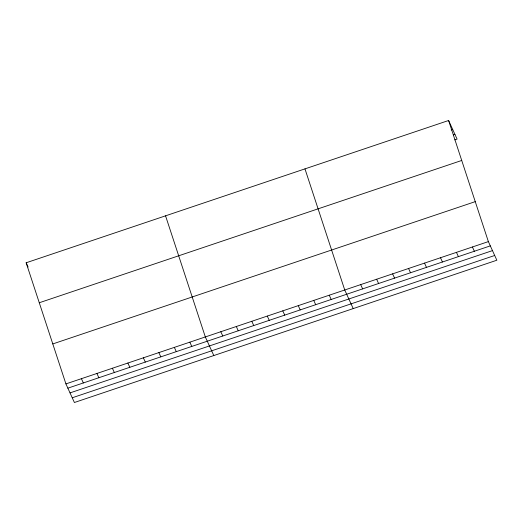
<?xml version="1.0" encoding="UTF-8"?>
<svg xmlns="http://www.w3.org/2000/svg" width="523" height="523" viewBox="0 0 523 523"><rect width="100%" height="100%" fill="white"/><g stroke="black" fill="none" stroke-linecap="round" stroke-linejoin="round"><path stroke-width="0.78" d="M448.603 120.493L488.371 241.606L496.85 260.219L74.397 402.507L65.918 383.902L26.15 262.781L448.603 120.493L457.082 139.098L454.801 139.87M451.179 130.005L452.702 129.495M453.402 134.882L454.925 134.372M39.271 302.752L461.724 160.463M52.797 343.931L475.244 201.643M65.918 383.902L488.371 241.606M67.866 388.164L490.313 245.875M70.023 392.897L492.47 250.609M72.246 397.774L494.693 255.486M472.413 246.987L474.354 251.249M456.448 252.361L458.396 256.63M440.49 257.734L442.438 262.003M424.532 263.108L426.48 267.377M408.574 268.489L410.516 272.751M392.616 273.862L394.558 278.131M376.652 279.236L378.6 283.505M360.693 284.61L362.642 288.879M353.215 308.596L344.735 289.984L304.968 168.87M329.248 295.207L331.19 299.47M313.754 300.424L315.702 304.693M298.267 305.641L300.209 309.91M282.78 310.858L284.721 315.127M267.286 316.075L269.234 320.344M251.798 321.292L253.74 325.561M236.304 326.509L238.253 330.778M220.817 331.726L222.765 335.995M213.809 355.555L205.33 336.943L165.556 215.829M189.836 342.16L191.784 346.429M174.349 347.377L176.29 351.646M158.855 352.594L160.803 356.863M143.367 357.81L145.316 362.079M127.88 363.027L129.822 367.296M112.386 368.244L114.334 372.513M96.899 373.461L98.847 377.73M81.411 378.685L83.353 382.947M26.15 262.781L28.098 267.05"/></g></svg>
